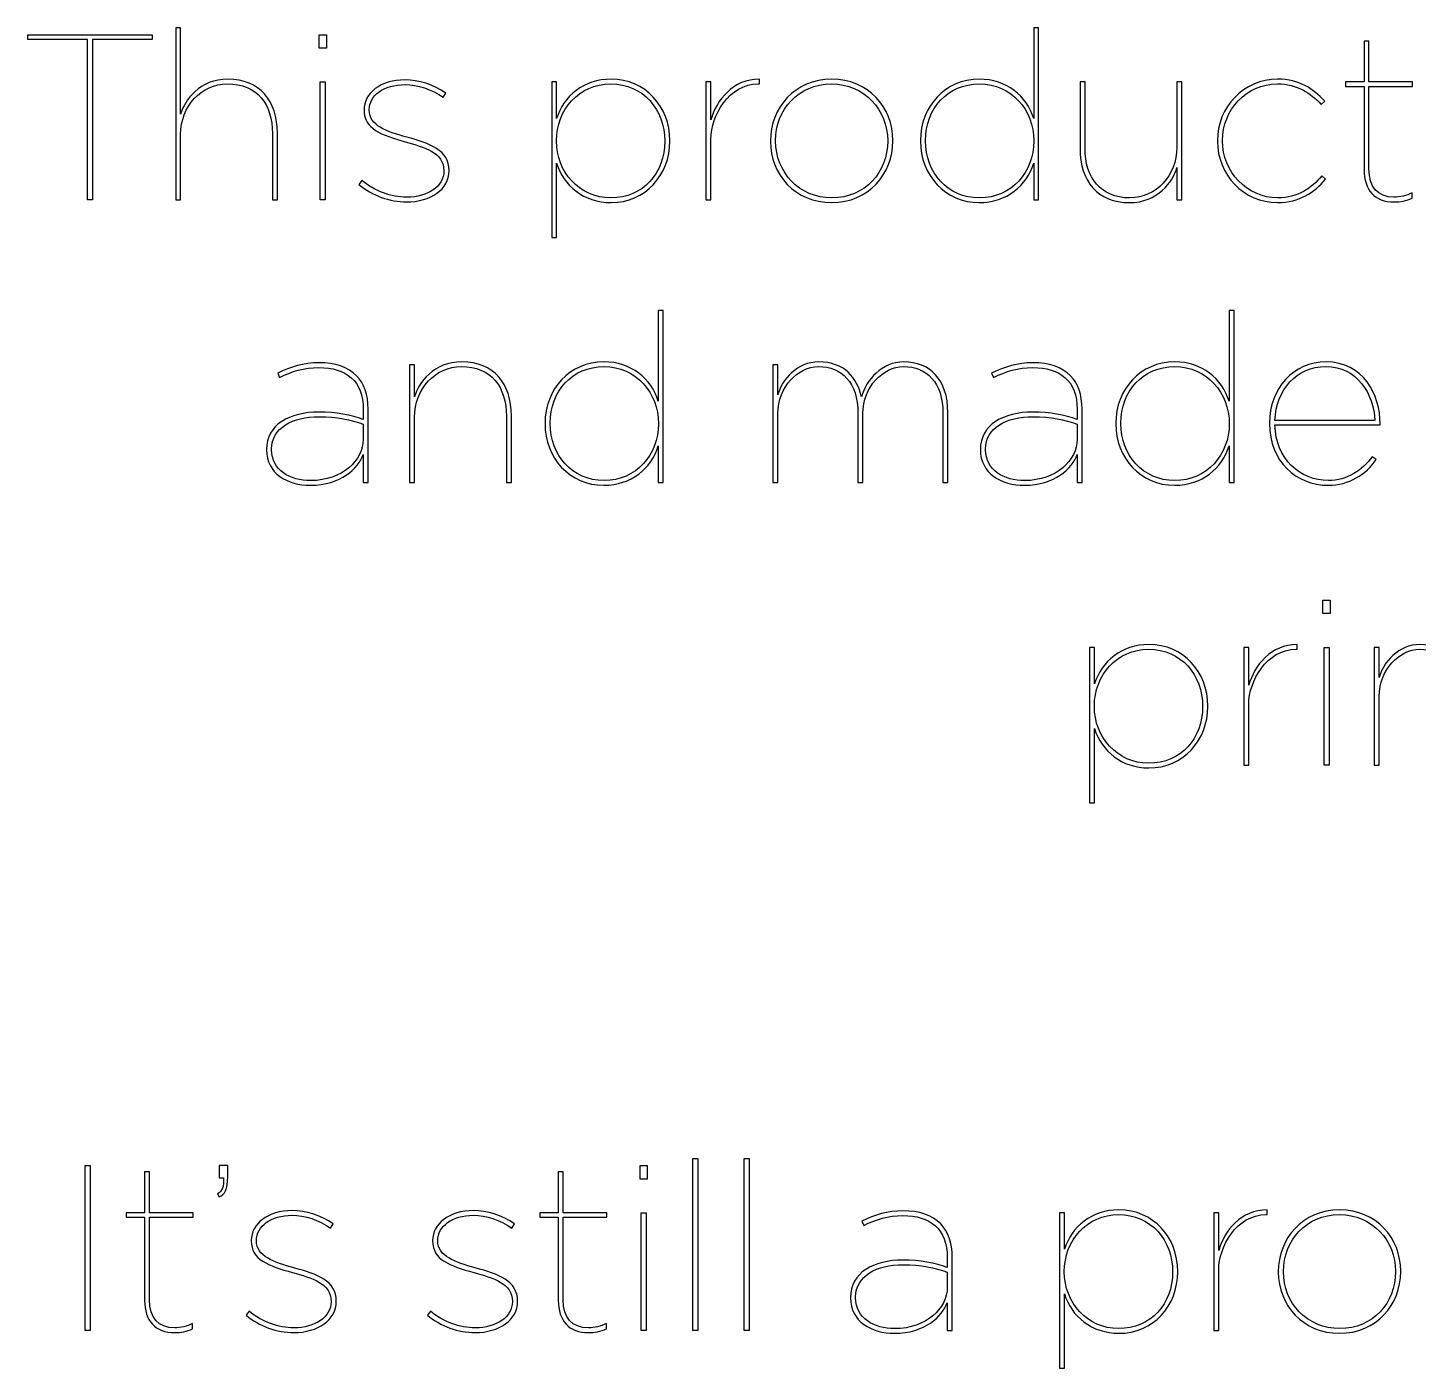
# Model space of a CAD drawing. Extents: x 23 to 691, y -846 to -23.
# Drawn here: x 607.17 to 634.25, y -442.16 to -416.07 of the extents above; entities that cross this region are included whole.
import ezdxf

# ---------------------------------------------------------------- set-up
doc = ezdxf.new("R2010")
doc.units = 0
doc.header["$MEASUREMENT"] = 0
doc.layers.add('ENGRAVE', color=7, linetype='CONTINUOUS')

# ---------------------------------------------------------------- blocks, each defined once
blk = doc.blocks.new('BLOCK_174')
at = {"layer": 'ENGRAVE', "color": 6}
for points in [[(608.334, -416.296), (607.174, -416.296), (607.174, -416.204), (609.596, -416.204), (609.596, -416.296), (608.435, -416.296), (608.435, -419.414), (608.334, -419.414), (608.334, -416.296)], [(612.847, -416.204), (612.989, -416.204), (612.989, -416.465), (612.847, -416.465), (612.847, -416.204)], [(612.87, -417.121), (612.967, -417.121), (612.967, -419.414), (612.87, -419.414), (612.87, -417.121)], [(632.399, -427.211), (632.542, -427.211), (632.542, -427.472), (632.399, -427.472), (632.399, -427.211)], [(632.422, -428.128), (632.519, -428.128), (632.519, -430.421), (632.422, -430.421), (632.422, -428.128)], [(620.125, -438.08), (620.221, -438.08), (620.221, -441.428), (620.125, -441.428), (620.125, -438.08)], [(621.129, -438.08), (621.226, -438.08), (621.226, -441.428), (621.129, -441.428), (621.129, -438.08)], [(608.289, -438.217), (608.39, -438.217), (608.39, -441.428), (608.289, -441.428), (608.289, -438.217)], [(619.098, -438.217), (619.24, -438.217), (619.24, -438.479), (619.098, -438.479), (619.098, -438.217)], [(619.121, -439.135), (619.217, -439.135), (619.217, -441.428), (619.121, -441.428), (619.121, -439.135)]]:
    blk.add_lwpolyline(points, dxfattribs=at)
for points, knots in [([(610.054, -416.066), (610.054, -416.066), (610.151, -416.066), (610.151, -416.066), (610.151, -416.066), (610.151, -417.75), (610.151, -417.75), (610.224, -417.47), (610.526, -417.066), (611.072, -417.066), (611.692, -417.066), (612.035, -417.484), (612.035, -418.117), (612.035, -418.117), (612.035, -419.414), (612.035, -419.414), (612.035, -419.414), (611.939, -419.414), (611.939, -419.414), (611.939, -419.414), (611.939, -418.126), (611.939, -418.126), (611.939, -417.552), (611.641, -417.158), (611.063, -417.158), (610.554, -417.158), (610.151, -417.594), (610.151, -418.144), (610.151, -418.144), (610.151, -419.414), (610.151, -419.414), (610.151, -419.414), (610.054, -419.414), (610.054, -419.414), (610.054, -419.414), (610.054, -416.066), (610.054, -416.066)], [0, 0, 0, 0, 1, 1, 1, 2, 2, 2, 3, 3, 3, 4, 4, 4, 5, 5, 5, 6, 6, 6, 7, 7, 7, 8, 8, 8, 9, 9, 9, 10, 10, 10, 11, 11, 11, 12, 12, 12, 12]), ([(624.56, -418.272), (624.56, -418.272), (624.56, -418.263), (624.56, -418.263), (624.56, -417.598), (625.041, -417.066), (625.706, -417.066), (626.238, -417.066), (626.633, -417.397), (626.766, -417.832), (626.766, -417.832), (626.766, -416.066), (626.766, -416.066), (626.766, -416.066), (626.862, -416.066), (626.862, -416.066), (626.862, -416.066), (626.862, -419.414), (626.862, -419.414), (626.862, -419.414), (626.766, -419.414), (626.766, -419.414), (626.766, -419.414), (626.766, -418.704), (626.766, -418.704), (626.633, -419.139), (626.238, -419.469), (625.706, -419.469), (625.041, -419.469), (624.56, -418.938), (624.56, -418.272)], [0, 0, 0, 0, 1, 1, 1, 2, 2, 2, 3, 3, 3, 4, 4, 4, 5, 5, 5, 6, 6, 6, 7, 7, 7, 8, 8, 8, 9, 9, 9, 10, 10, 10, 10]), ([(633.2, -418.827), (633.2, -418.827), (633.2, -417.208), (633.2, -417.208), (633.2, -417.208), (632.838, -417.208), (632.838, -417.208), (632.838, -417.208), (632.838, -417.121), (632.838, -417.121), (632.838, -417.121), (633.2, -417.121), (633.2, -417.121), (633.2, -417.121), (633.2, -416.328), (633.2, -416.328), (633.2, -416.328), (633.296, -416.328), (633.296, -416.328), (633.296, -416.328), (633.296, -417.121), (633.296, -417.121), (633.296, -417.121), (634.145, -417.121), (634.145, -417.121), (634.145, -417.121), (634.145, -417.208), (634.145, -417.208), (634.145, -417.208), (633.296, -417.208), (633.296, -417.208), (633.296, -417.208), (633.296, -418.818), (633.296, -418.818), (633.296, -419.162), (633.461, -419.364), (633.787, -419.364), (633.901, -419.364), (634.025, -419.337), (634.135, -419.281), (634.135, -419.281), (634.135, -419.382), (634.135, -419.382), (634.025, -419.433), (633.906, -419.456), (633.787, -419.456), (633.406, -419.456), (633.2, -419.227), (633.2, -418.827)], [0, 0, 0, 0, 1, 1, 1, 2, 2, 2, 3, 3, 3, 4, 4, 4, 5, 5, 5, 6, 6, 6, 7, 7, 7, 8, 8, 8, 9, 9, 9, 10, 10, 10, 11, 11, 11, 12, 12, 12, 13, 13, 13, 14, 14, 14, 15, 15, 15, 16, 16, 16, 16]), ([(613.622, -419.116), (613.622, -419.116), (613.682, -419.039), (613.682, -419.039), (613.934, -419.249), (614.255, -419.364), (614.553, -419.364), (614.966, -419.364), (615.278, -419.153), (615.278, -418.855), (615.278, -418.855), (615.278, -418.846), (615.278, -418.846), (615.278, -418.493), (614.897, -418.392), (614.525, -418.286), (614.058, -418.153), (613.723, -418.034), (613.723, -417.671), (613.723, -417.671), (613.723, -417.663), (613.723, -417.663), (613.723, -417.341), (614.039, -417.08), (614.521, -417.08), (614.778, -417.08), (615.076, -417.167), (615.319, -417.337), (615.319, -417.337), (615.264, -417.419), (615.264, -417.419), (615.039, -417.259), (614.764, -417.172), (614.521, -417.172), (614.104, -417.172), (613.824, -417.387), (613.824, -417.658), (613.824, -417.658), (613.824, -417.667), (613.824, -417.667), (613.824, -417.97), (614.154, -418.084), (614.553, -418.194), (615.007, -418.318), (615.378, -418.447), (615.378, -418.841), (615.378, -418.841), (615.378, -418.85), (615.378, -418.85), (615.378, -419.208), (615.025, -419.456), (614.549, -419.456), (614.227, -419.456), (613.879, -419.332), (613.622, -419.116)], [0, 0, 0, 0, 1, 1, 1, 2, 2, 2, 3, 3, 3, 4, 4, 4, 5, 5, 5, 6, 6, 6, 7, 7, 7, 8, 8, 8, 9, 9, 9, 10, 10, 10, 11, 11, 11, 12, 12, 12, 13, 13, 13, 14, 14, 14, 15, 15, 15, 16, 16, 16, 17, 17, 17, 18, 18, 18, 18]), ([(617.378, -417.121), (617.378, -417.121), (617.474, -417.121), (617.474, -417.121), (617.474, -417.121), (617.474, -417.832), (617.474, -417.832), (617.607, -417.397), (618.002, -417.066), (618.534, -417.066), (619.199, -417.066), (619.68, -417.598), (619.68, -418.263), (619.68, -418.263), (619.68, -418.272), (619.68, -418.272), (619.68, -418.938), (619.199, -419.469), (618.534, -419.469), (618.002, -419.469), (617.607, -419.139), (617.474, -418.704), (617.474, -418.704), (617.474, -420.148), (617.474, -420.148), (617.474, -420.148), (617.378, -420.148), (617.378, -420.148), (617.378, -420.148), (617.378, -417.121), (617.378, -417.121)], [0, 0, 0, 0, 1, 1, 1, 2, 2, 2, 3, 3, 3, 4, 4, 4, 5, 5, 5, 6, 6, 6, 7, 7, 7, 8, 8, 8, 9, 9, 9, 10, 10, 10, 10]), ([(619.579, -418.277), (619.579, -418.277), (619.579, -418.268), (619.579, -418.268), (619.579, -417.658), (619.157, -417.158), (618.529, -417.158), (617.905, -417.158), (617.47, -417.667), (617.47, -418.263), (617.47, -418.263), (617.47, -418.272), (617.47, -418.272), (617.47, -418.864), (617.91, -419.378), (618.529, -419.378), (619.157, -419.378), (619.579, -418.892), (619.579, -418.277)], [0, 0, 0, 0, 1, 1, 1, 2, 2, 2, 3, 3, 3, 4, 4, 4, 5, 5, 5, 6, 6, 6, 6]), ([(620.382, -417.121), (620.382, -417.121), (620.478, -417.121), (620.478, -417.121), (620.478, -417.121), (620.478, -417.855), (620.478, -417.855), (620.584, -417.474), (620.914, -417.062), (621.423, -417.066), (621.423, -417.066), (621.423, -417.158), (621.423, -417.158), (621.423, -417.158), (621.4, -417.158), (621.4, -417.158), (620.827, -417.158), (620.478, -417.786), (620.478, -418.226), (620.478, -418.226), (620.478, -419.414), (620.478, -419.414), (620.478, -419.414), (620.382, -419.414), (620.382, -419.414), (620.382, -419.414), (620.382, -417.121), (620.382, -417.121)], [0, 0, 0, 0, 1, 1, 1, 2, 2, 2, 3, 3, 3, 4, 4, 4, 5, 5, 5, 6, 6, 6, 7, 7, 7, 8, 8, 8, 9, 9, 9, 9]), ([(621.638, -418.277), (621.638, -418.277), (621.638, -418.268), (621.638, -418.268), (621.638, -417.626), (622.111, -417.066), (622.831, -417.066), (623.546, -417.066), (624.023, -417.617), (624.023, -418.259), (624.023, -418.259), (624.023, -418.268), (624.023, -418.268), (624.023, -418.91), (623.551, -419.469), (622.831, -419.469), (622.115, -419.469), (621.638, -418.919), (621.638, -418.277)], [0, 0, 0, 0, 1, 1, 1, 2, 2, 2, 3, 3, 3, 4, 4, 4, 5, 5, 5, 6, 6, 6, 6]), ([(623.922, -418.272), (623.922, -418.272), (623.922, -418.263), (623.922, -418.263), (623.922, -417.663), (623.468, -417.158), (622.826, -417.158), (622.179, -417.158), (621.739, -417.663), (621.739, -418.263), (621.739, -418.263), (621.739, -418.272), (621.739, -418.272), (621.739, -418.873), (622.193, -419.378), (622.835, -419.378), (623.482, -419.378), (623.922, -418.873), (623.922, -418.272)], [0, 0, 0, 0, 1, 1, 1, 2, 2, 2, 3, 3, 3, 4, 4, 4, 5, 5, 5, 6, 6, 6, 6]), ([(626.77, -418.272), (626.77, -418.272), (626.77, -418.263), (626.77, -418.263), (626.77, -417.671), (626.33, -417.158), (625.711, -417.158), (625.082, -417.158), (624.661, -417.644), (624.661, -418.259), (624.661, -418.259), (624.661, -418.268), (624.661, -418.268), (624.661, -418.878), (625.082, -419.378), (625.711, -419.378), (626.335, -419.378), (626.77, -418.869), (626.77, -418.272)], [0, 0, 0, 0, 1, 1, 1, 2, 2, 2, 3, 3, 3, 4, 4, 4, 5, 5, 5, 6, 6, 6, 6]), ([(627.669, -418.419), (627.669, -418.419), (627.669, -417.121), (627.669, -417.121), (627.669, -417.121), (627.765, -417.121), (627.765, -417.121), (627.765, -417.121), (627.765, -418.41), (627.765, -418.41), (627.765, -418.983), (628.063, -419.378), (628.641, -419.378), (629.15, -419.378), (629.554, -418.942), (629.554, -418.392), (629.554, -418.392), (629.554, -417.121), (629.554, -417.121), (629.554, -417.121), (629.65, -417.121), (629.65, -417.121), (629.65, -417.121), (629.65, -419.414), (629.65, -419.414), (629.65, -419.414), (629.554, -419.414), (629.554, -419.414), (629.554, -419.414), (629.554, -418.786), (629.554, -418.786), (629.48, -419.066), (629.178, -419.469), (628.632, -419.469), (628.013, -419.469), (627.669, -419.052), (627.669, -418.419)], [0, 0, 0, 0, 1, 1, 1, 2, 2, 2, 3, 3, 3, 4, 4, 4, 5, 5, 5, 6, 6, 6, 7, 7, 7, 8, 8, 8, 9, 9, 9, 10, 10, 10, 11, 11, 11, 12, 12, 12, 12]), ([(630.343, -418.272), (630.343, -418.272), (630.343, -418.263), (630.343, -418.263), (630.343, -417.612), (630.852, -417.066), (631.517, -417.066), (631.939, -417.066), (632.205, -417.25), (632.434, -417.493), (632.434, -417.493), (632.365, -417.557), (632.365, -417.557), (632.159, -417.337), (631.897, -417.158), (631.512, -417.158), (630.902, -417.158), (630.444, -417.663), (630.444, -418.259), (630.444, -418.259), (630.444, -418.268), (630.444, -418.268), (630.444, -418.864), (630.916, -419.378), (631.517, -419.378), (631.911, -419.378), (632.177, -419.18), (632.379, -418.951), (632.379, -418.951), (632.448, -419.015), (632.448, -419.015), (632.232, -419.268), (631.943, -419.469), (631.512, -419.469), (630.856, -419.469), (630.343, -418.924), (630.343, -418.272)], [0, 0, 0, 0, 1, 1, 1, 2, 2, 2, 3, 3, 3, 4, 4, 4, 5, 5, 5, 6, 6, 6, 7, 7, 7, 8, 8, 8, 9, 9, 9, 10, 10, 10, 11, 11, 11, 12, 12, 12, 12]), ([(617.248, -423.776), (617.248, -423.776), (617.248, -423.767), (617.248, -423.767), (617.248, -423.102), (617.729, -422.57), (618.394, -422.57), (618.926, -422.57), (619.321, -422.9), (619.454, -423.336), (619.454, -423.336), (619.454, -421.57), (619.454, -421.57), (619.454, -421.57), (619.55, -421.57), (619.55, -421.57), (619.55, -421.57), (619.55, -424.918), (619.55, -424.918), (619.55, -424.918), (619.454, -424.918), (619.454, -424.918), (619.454, -424.918), (619.454, -424.207), (619.454, -424.207), (619.321, -424.643), (618.926, -424.973), (618.394, -424.973), (617.729, -424.973), (617.248, -424.441), (617.248, -423.776)], [0, 0, 0, 0, 1, 1, 1, 2, 2, 2, 3, 3, 3, 4, 4, 4, 5, 5, 5, 6, 6, 6, 7, 7, 7, 8, 8, 8, 9, 9, 9, 10, 10, 10, 10]), ([(628.364, -423.776), (628.364, -423.776), (628.364, -423.767), (628.364, -423.767), (628.364, -423.102), (628.846, -422.57), (629.511, -422.57), (630.043, -422.57), (630.437, -422.9), (630.57, -423.336), (630.57, -423.336), (630.57, -421.57), (630.57, -421.57), (630.57, -421.57), (630.667, -421.57), (630.667, -421.57), (630.667, -421.57), (630.667, -424.918), (630.667, -424.918), (630.667, -424.918), (630.57, -424.918), (630.57, -424.918), (630.57, -424.918), (630.57, -424.207), (630.57, -424.207), (630.437, -424.643), (630.043, -424.973), (629.511, -424.973), (628.846, -424.973), (628.364, -424.441), (628.364, -423.776)], [0, 0, 0, 0, 1, 1, 1, 2, 2, 2, 3, 3, 3, 4, 4, 4, 5, 5, 5, 6, 6, 6, 7, 7, 7, 8, 8, 8, 9, 9, 9, 10, 10, 10, 10]), ([(611.822, -424.285), (611.822, -424.285), (611.822, -424.276), (611.822, -424.276), (611.822, -423.794), (612.272, -423.546), (612.845, -423.546), (613.166, -423.546), (613.478, -423.606), (613.707, -423.689), (613.707, -423.689), (613.707, -423.496), (613.707, -423.496), (613.707, -422.941), (613.377, -422.68), (612.84, -422.68), (612.556, -422.68), (612.317, -422.757), (612.079, -422.872), (612.079, -422.872), (612.042, -422.79), (612.042, -422.79), (612.294, -422.666), (612.547, -422.588), (612.845, -422.588), (613.161, -422.588), (613.409, -422.67), (613.579, -422.84), (613.721, -422.982), (613.803, -423.207), (613.803, -423.491), (613.803, -423.491), (613.803, -424.918), (613.803, -424.918), (613.803, -424.918), (613.707, -424.918), (613.707, -424.918), (613.707, -424.918), (613.707, -424.376), (613.707, -424.376), (613.611, -424.643), (613.267, -424.973), (612.68, -424.973), (612.23, -424.973), (611.822, -424.739), (611.822, -424.285)], [0, 0, 0, 0, 1, 1, 1, 2, 2, 2, 3, 3, 3, 4, 4, 4, 5, 5, 5, 6, 6, 6, 7, 7, 7, 8, 8, 8, 9, 9, 9, 10, 10, 10, 11, 11, 11, 12, 12, 12, 13, 13, 13, 14, 14, 14, 15, 15, 15, 15]), ([(614.611, -422.625), (614.611, -422.625), (614.707, -422.625), (614.707, -422.625), (614.707, -422.625), (614.707, -423.253), (614.707, -423.253), (614.78, -422.973), (615.083, -422.57), (615.629, -422.57), (616.248, -422.57), (616.592, -422.987), (616.592, -423.62), (616.592, -423.62), (616.592, -424.918), (616.592, -424.918), (616.592, -424.918), (616.496, -424.918), (616.496, -424.918), (616.496, -424.918), (616.496, -423.629), (616.496, -423.629), (616.496, -423.055), (616.197, -422.661), (615.62, -422.661), (615.11, -422.661), (614.707, -423.097), (614.707, -423.647), (614.707, -423.647), (614.707, -424.918), (614.707, -424.918), (614.707, -424.918), (614.611, -424.918), (614.611, -424.918), (614.611, -424.918), (614.611, -422.625), (614.611, -422.625)], [0, 0, 0, 0, 1, 1, 1, 2, 2, 2, 3, 3, 3, 4, 4, 4, 5, 5, 5, 6, 6, 6, 7, 7, 7, 8, 8, 8, 9, 9, 9, 10, 10, 10, 11, 11, 11, 12, 12, 12, 12]), ([(619.458, -423.776), (619.458, -423.776), (619.458, -423.767), (619.458, -423.767), (619.458, -423.175), (619.018, -422.661), (618.399, -422.661), (617.77, -422.661), (617.349, -423.147), (617.349, -423.762), (617.349, -423.762), (617.349, -423.771), (617.349, -423.771), (617.349, -424.381), (617.77, -424.881), (618.399, -424.881), (619.023, -424.881), (619.458, -424.372), (619.458, -423.776)], [0, 0, 0, 0, 1, 1, 1, 2, 2, 2, 3, 3, 3, 4, 4, 4, 5, 5, 5, 6, 6, 6, 6]), ([(621.687, -422.625), (621.687, -422.625), (621.783, -422.625), (621.783, -422.625), (621.783, -422.625), (621.783, -423.212), (621.783, -423.212), (621.852, -422.918), (622.164, -422.57), (622.577, -422.57), (623.077, -422.57), (623.329, -422.882), (623.411, -423.253), (623.498, -422.923), (623.819, -422.57), (624.232, -422.57), (624.741, -422.57), (625.094, -422.909), (625.094, -423.56), (625.094, -423.56), (625.094, -424.918), (625.094, -424.918), (625.094, -424.918), (624.998, -424.918), (624.998, -424.918), (624.998, -424.918), (624.998, -423.569), (624.998, -423.569), (624.998, -422.973), (624.682, -422.661), (624.228, -422.661), (623.833, -422.661), (623.439, -423.055), (623.439, -423.578), (623.439, -423.578), (623.439, -424.918), (623.439, -424.918), (623.439, -424.918), (623.342, -424.918), (623.342, -424.918), (623.342, -424.918), (623.342, -423.569), (623.342, -423.569), (623.342, -422.973), (623.026, -422.661), (622.572, -422.661), (622.177, -422.661), (621.783, -423.055), (621.783, -423.578), (621.783, -423.578), (621.783, -424.918), (621.783, -424.918), (621.783, -424.918), (621.687, -424.918), (621.687, -424.918), (621.687, -424.918), (621.687, -422.625), (621.687, -422.625)], [0, 0, 0, 0, 1, 1, 1, 2, 2, 2, 3, 3, 3, 4, 4, 4, 5, 5, 5, 6, 6, 6, 7, 7, 7, 8, 8, 8, 9, 9, 9, 10, 10, 10, 11, 11, 11, 12, 12, 12, 13, 13, 13, 14, 14, 14, 15, 15, 15, 16, 16, 16, 17, 17, 17, 18, 18, 18, 19, 19, 19, 19]), ([(625.727, -424.285), (625.727, -424.285), (625.727, -424.276), (625.727, -424.276), (625.727, -423.794), (626.177, -423.546), (626.75, -423.546), (627.071, -423.546), (627.383, -423.606), (627.612, -423.689), (627.612, -423.689), (627.612, -423.496), (627.612, -423.496), (627.612, -422.941), (627.282, -422.68), (626.745, -422.68), (626.461, -422.68), (626.223, -422.757), (625.984, -422.872), (625.984, -422.872), (625.947, -422.79), (625.947, -422.79), (626.2, -422.666), (626.452, -422.588), (626.75, -422.588), (627.066, -422.588), (627.314, -422.67), (627.484, -422.84), (627.626, -422.982), (627.708, -423.207), (627.708, -423.491), (627.708, -423.491), (627.708, -424.918), (627.708, -424.918), (627.708, -424.918), (627.612, -424.918), (627.612, -424.918), (627.612, -424.918), (627.612, -424.376), (627.612, -424.376), (627.516, -424.643), (627.172, -424.973), (626.585, -424.973), (626.135, -424.973), (625.727, -424.739), (625.727, -424.285)], [0, 0, 0, 0, 1, 1, 1, 2, 2, 2, 3, 3, 3, 4, 4, 4, 5, 5, 5, 6, 6, 6, 7, 7, 7, 8, 8, 8, 9, 9, 9, 10, 10, 10, 11, 11, 11, 12, 12, 12, 13, 13, 13, 14, 14, 14, 15, 15, 15, 15]), ([(630.575, -423.776), (630.575, -423.776), (630.575, -423.767), (630.575, -423.767), (630.575, -423.175), (630.134, -422.661), (629.515, -422.661), (628.887, -422.661), (628.465, -423.147), (628.465, -423.762), (628.465, -423.762), (628.465, -423.771), (628.465, -423.771), (628.465, -424.381), (628.887, -424.881), (629.515, -424.881), (630.139, -424.881), (630.575, -424.372), (630.575, -423.776)], [0, 0, 0, 0, 1, 1, 1, 2, 2, 2, 3, 3, 3, 4, 4, 4, 5, 5, 5, 6, 6, 6, 6]), ([(631.359, -423.771), (631.359, -423.771), (631.359, -423.762), (631.359, -423.762), (631.359, -423.083), (631.822, -422.57), (632.46, -422.57), (633.184, -422.57), (633.514, -423.207), (633.514, -423.78), (633.514, -423.78), (633.514, -423.799), (633.514, -423.799), (633.514, -423.799), (631.464, -423.799), (631.464, -423.799), (631.483, -424.459), (631.946, -424.881), (632.51, -424.881), (632.863, -424.881), (633.175, -424.675), (633.358, -424.418), (633.358, -424.418), (633.437, -424.473), (633.437, -424.473), (633.239, -424.757), (632.909, -424.973), (632.505, -424.973), (631.877, -424.973), (631.359, -424.51), (631.359, -423.771)], [0, 0, 0, 0, 1, 1, 1, 2, 2, 2, 3, 3, 3, 4, 4, 4, 5, 5, 5, 6, 6, 6, 7, 7, 7, 8, 8, 8, 9, 9, 9, 10, 10, 10, 10]), ([(633.409, -423.711), (633.391, -423.189), (633.06, -422.661), (632.455, -422.661), (631.886, -422.661), (631.487, -423.111), (631.464, -423.711), (631.464, -423.711), (633.409, -423.711), (633.409, -423.711)], [0, 0, 0, 0, 1, 1, 1, 2, 2, 2, 3, 3, 3, 3]), ([(613.707, -424.078), (613.707, -424.078), (613.707, -423.785), (613.707, -423.785), (613.464, -423.693), (613.198, -423.638), (612.849, -423.638), (612.331, -423.638), (611.923, -423.849), (611.923, -424.271), (611.923, -424.271), (611.923, -424.28), (611.923, -424.28), (611.923, -424.684), (612.281, -424.881), (612.684, -424.881), (613.299, -424.881), (613.707, -424.487), (613.707, -424.078)], [0, 0, 0, 0, 1, 1, 1, 2, 2, 2, 3, 3, 3, 4, 4, 4, 5, 5, 5, 6, 6, 6, 6]), ([(627.612, -424.078), (627.612, -424.078), (627.612, -423.785), (627.612, -423.785), (627.369, -423.693), (627.103, -423.638), (626.755, -423.638), (626.236, -423.638), (625.828, -423.849), (625.828, -424.271), (625.828, -424.271), (625.828, -424.28), (625.828, -424.28), (625.828, -424.684), (626.186, -424.881), (626.589, -424.881), (627.204, -424.881), (627.612, -424.487), (627.612, -424.078)], [0, 0, 0, 0, 1, 1, 1, 2, 2, 2, 3, 3, 3, 4, 4, 4, 5, 5, 5, 6, 6, 6, 6]), ([(627.855, -428.128), (627.855, -428.128), (627.951, -428.128), (627.951, -428.128), (627.951, -428.128), (627.951, -428.839), (627.951, -428.839), (628.084, -428.403), (628.479, -428.073), (629.011, -428.073), (629.676, -428.073), (630.157, -428.605), (630.157, -429.27), (630.157, -429.27), (630.157, -429.279), (630.157, -429.279), (630.157, -429.944), (629.676, -430.476), (629.011, -430.476), (628.479, -430.476), (628.084, -430.146), (627.951, -429.71), (627.951, -429.71), (627.951, -431.155), (627.951, -431.155), (627.951, -431.155), (627.855, -431.155), (627.855, -431.155), (627.855, -431.155), (627.855, -428.128), (627.855, -428.128)], [0, 0, 0, 0, 1, 1, 1, 2, 2, 2, 3, 3, 3, 4, 4, 4, 5, 5, 5, 6, 6, 6, 7, 7, 7, 8, 8, 8, 9, 9, 9, 10, 10, 10, 10]), ([(630.859, -428.128), (630.859, -428.128), (630.955, -428.128), (630.955, -428.128), (630.955, -428.128), (630.955, -428.862), (630.955, -428.862), (631.061, -428.481), (631.391, -428.068), (631.9, -428.073), (631.9, -428.073), (631.9, -428.165), (631.9, -428.165), (631.9, -428.165), (631.877, -428.165), (631.877, -428.165), (631.303, -428.165), (630.955, -428.793), (630.955, -429.233), (630.955, -429.233), (630.955, -430.421), (630.955, -430.421), (630.955, -430.421), (630.859, -430.421), (630.859, -430.421), (630.859, -430.421), (630.859, -428.128), (630.859, -428.128)], [0, 0, 0, 0, 1, 1, 1, 2, 2, 2, 3, 3, 3, 4, 4, 4, 5, 5, 5, 6, 6, 6, 7, 7, 7, 8, 8, 8, 9, 9, 9, 9]), ([(633.399, -428.128), (633.399, -428.128), (633.496, -428.128), (633.496, -428.128), (633.496, -428.128), (633.496, -428.715), (633.496, -428.715), (633.564, -428.422), (633.876, -428.073), (634.289, -428.073), (634.789, -428.073), (635.041, -428.385), (635.124, -428.756), (635.211, -428.426), (635.532, -428.073), (635.945, -428.073), (636.453, -428.073), (636.807, -428.412), (636.807, -429.064), (636.807, -429.064), (636.807, -430.421), (636.807, -430.421), (636.807, -430.421), (636.71, -430.421), (636.71, -430.421), (636.71, -430.421), (636.71, -429.073), (636.71, -429.073), (636.71, -428.477), (636.394, -428.165), (635.94, -428.165), (635.545, -428.165), (635.151, -428.559), (635.151, -429.082), (635.151, -429.082), (635.151, -430.421), (635.151, -430.421), (635.151, -430.421), (635.055, -430.421), (635.055, -430.421), (635.055, -430.421), (635.055, -429.073), (635.055, -429.073), (635.055, -428.477), (634.738, -428.165), (634.284, -428.165), (633.89, -428.165), (633.496, -428.559), (633.496, -429.082), (633.496, -429.082), (633.496, -430.421), (633.496, -430.421), (633.496, -430.421), (633.399, -430.421), (633.399, -430.421), (633.399, -430.421), (633.399, -428.128), (633.399, -428.128)], [0, 0, 0, 0, 1, 1, 1, 2, 2, 2, 3, 3, 3, 4, 4, 4, 5, 5, 5, 6, 6, 6, 7, 7, 7, 8, 8, 8, 9, 9, 9, 10, 10, 10, 11, 11, 11, 12, 12, 12, 13, 13, 13, 14, 14, 14, 15, 15, 15, 16, 16, 16, 17, 17, 17, 18, 18, 18, 19, 19, 19, 19]), ([(630.056, -429.284), (630.056, -429.284), (630.056, -429.275), (630.056, -429.275), (630.056, -428.664), (629.634, -428.165), (629.006, -428.165), (628.382, -428.165), (627.947, -428.674), (627.947, -429.27), (627.947, -429.27), (627.947, -429.279), (627.947, -429.279), (627.947, -429.871), (628.387, -430.385), (629.006, -430.385), (629.634, -430.385), (630.056, -429.898), (630.056, -429.284)], [0, 0, 0, 0, 1, 1, 1, 2, 2, 2, 3, 3, 3, 4, 4, 4, 5, 5, 5, 6, 6, 6, 6]), ([(609.449, -440.841), (609.449, -440.841), (609.449, -439.222), (609.449, -439.222), (609.449, -439.222), (609.087, -439.222), (609.087, -439.222), (609.087, -439.222), (609.087, -439.135), (609.087, -439.135), (609.087, -439.135), (609.449, -439.135), (609.449, -439.135), (609.449, -439.135), (609.449, -438.341), (609.449, -438.341), (609.449, -438.341), (609.545, -438.341), (609.545, -438.341), (609.545, -438.341), (609.545, -439.135), (609.545, -439.135), (609.545, -439.135), (610.394, -439.135), (610.394, -439.135), (610.394, -439.135), (610.394, -439.222), (610.394, -439.222), (610.394, -439.222), (609.545, -439.222), (609.545, -439.222), (609.545, -439.222), (609.545, -440.831), (609.545, -440.831), (609.545, -441.176), (609.71, -441.377), (610.036, -441.377), (610.151, -441.377), (610.275, -441.35), (610.384, -441.295), (610.384, -441.295), (610.384, -441.396), (610.384, -441.396), (610.275, -441.446), (610.155, -441.469), (610.036, -441.469), (609.655, -441.469), (609.449, -441.24), (609.449, -440.841)], [0, 0, 0, 0, 1, 1, 1, 2, 2, 2, 3, 3, 3, 4, 4, 4, 5, 5, 5, 6, 6, 6, 7, 7, 7, 8, 8, 8, 9, 9, 9, 10, 10, 10, 11, 11, 11, 12, 12, 12, 13, 13, 13, 14, 14, 14, 15, 15, 15, 16, 16, 16, 16]), ([(610.866, -438.768), (610.967, -438.722), (610.99, -438.621), (610.985, -438.456), (610.985, -438.456), (610.903, -438.456), (610.903, -438.456), (610.903, -438.456), (610.903, -438.217), (610.903, -438.217), (610.903, -438.217), (611.068, -438.217), (611.068, -438.217), (611.068, -438.217), (611.068, -438.428), (611.068, -438.428), (611.068, -438.69), (611.017, -438.777), (610.898, -438.827), (610.898, -438.827), (610.866, -438.768), (610.866, -438.768)], [0, 0, 0, 0, 1, 1, 1, 2, 2, 2, 3, 3, 3, 4, 4, 4, 5, 5, 5, 6, 6, 6, 7, 7, 7, 7]), ([(617.506, -440.841), (617.506, -440.841), (617.506, -439.222), (617.506, -439.222), (617.506, -439.222), (617.144, -439.222), (617.144, -439.222), (617.144, -439.222), (617.144, -439.135), (617.144, -439.135), (617.144, -439.135), (617.506, -439.135), (617.506, -439.135), (617.506, -439.135), (617.506, -438.341), (617.506, -438.341), (617.506, -438.341), (617.603, -438.341), (617.603, -438.341), (617.603, -438.341), (617.603, -439.135), (617.603, -439.135), (617.603, -439.135), (618.451, -439.135), (618.451, -439.135), (618.451, -439.135), (618.451, -439.222), (618.451, -439.222), (618.451, -439.222), (617.603, -439.222), (617.603, -439.222), (617.603, -439.222), (617.603, -440.831), (617.603, -440.831), (617.603, -441.176), (617.768, -441.377), (618.094, -441.377), (618.208, -441.377), (618.332, -441.35), (618.442, -441.295), (618.442, -441.295), (618.442, -441.396), (618.442, -441.396), (618.332, -441.446), (618.213, -441.469), (618.094, -441.469), (617.713, -441.469), (617.506, -441.24), (617.506, -440.841)], [0, 0, 0, 0, 1, 1, 1, 2, 2, 2, 3, 3, 3, 4, 4, 4, 5, 5, 5, 6, 6, 6, 7, 7, 7, 8, 8, 8, 9, 9, 9, 10, 10, 10, 11, 11, 11, 12, 12, 12, 13, 13, 13, 14, 14, 14, 15, 15, 15, 16, 16, 16, 16]), ([(611.426, -441.13), (611.426, -441.13), (611.485, -441.052), (611.485, -441.052), (611.737, -441.263), (612.058, -441.377), (612.356, -441.377), (612.769, -441.377), (613.081, -441.166), (613.081, -440.868), (613.081, -440.868), (613.081, -440.859), (613.081, -440.859), (613.081, -440.506), (612.701, -440.405), (612.329, -440.3), (611.861, -440.167), (611.526, -440.047), (611.526, -439.685), (611.526, -439.685), (611.526, -439.676), (611.526, -439.676), (611.526, -439.355), (611.843, -439.093), (612.324, -439.093), (612.581, -439.093), (612.879, -439.181), (613.122, -439.35), (613.122, -439.35), (613.067, -439.433), (613.067, -439.433), (612.843, -439.272), (612.568, -439.185), (612.324, -439.185), (611.907, -439.185), (611.627, -439.401), (611.627, -439.671), (611.627, -439.671), (611.627, -439.68), (611.627, -439.68), (611.627, -439.983), (611.957, -440.098), (612.356, -440.208), (612.81, -440.332), (613.182, -440.46), (613.182, -440.855), (613.182, -440.855), (613.182, -440.864), (613.182, -440.864), (613.182, -441.221), (612.829, -441.469), (612.352, -441.469), (612.031, -441.469), (611.682, -441.345), (611.426, -441.13)], [0, 0, 0, 0, 1, 1, 1, 2, 2, 2, 3, 3, 3, 4, 4, 4, 5, 5, 5, 6, 6, 6, 7, 7, 7, 8, 8, 8, 9, 9, 9, 10, 10, 10, 11, 11, 11, 12, 12, 12, 13, 13, 13, 14, 14, 14, 15, 15, 15, 16, 16, 16, 17, 17, 17, 18, 18, 18, 18]), ([(614.957, -441.13), (614.957, -441.13), (615.016, -441.052), (615.016, -441.052), (615.269, -441.263), (615.59, -441.377), (615.888, -441.377), (616.3, -441.377), (616.612, -441.166), (616.612, -440.868), (616.612, -440.868), (616.612, -440.859), (616.612, -440.859), (616.612, -440.506), (616.232, -440.405), (615.86, -440.3), (615.392, -440.167), (615.058, -440.047), (615.058, -439.685), (615.058, -439.685), (615.058, -439.676), (615.058, -439.676), (615.058, -439.355), (615.374, -439.093), (615.856, -439.093), (616.113, -439.093), (616.411, -439.181), (616.653, -439.35), (616.653, -439.35), (616.599, -439.433), (616.599, -439.433), (616.374, -439.272), (616.099, -439.185), (615.856, -439.185), (615.438, -439.185), (615.158, -439.401), (615.158, -439.671), (615.158, -439.671), (615.158, -439.68), (615.158, -439.68), (615.158, -439.983), (615.489, -440.098), (615.888, -440.208), (616.342, -440.332), (616.713, -440.46), (616.713, -440.855), (616.713, -440.855), (616.713, -440.864), (616.713, -440.864), (616.713, -441.221), (616.36, -441.469), (615.883, -441.469), (615.562, -441.469), (615.213, -441.345), (614.957, -441.13)], [0, 0, 0, 0, 1, 1, 1, 2, 2, 2, 3, 3, 3, 4, 4, 4, 5, 5, 5, 6, 6, 6, 7, 7, 7, 8, 8, 8, 9, 9, 9, 10, 10, 10, 11, 11, 11, 12, 12, 12, 13, 13, 13, 14, 14, 14, 15, 15, 15, 16, 16, 16, 17, 17, 17, 18, 18, 18, 18]), ([(623.197, -440.795), (623.197, -440.795), (623.197, -440.786), (623.197, -440.786), (623.197, -440.304), (623.647, -440.056), (624.22, -440.056), (624.541, -440.056), (624.853, -440.116), (625.082, -440.199), (625.082, -440.199), (625.082, -440.006), (625.082, -440.006), (625.082, -439.451), (624.752, -439.19), (624.215, -439.19), (623.931, -439.19), (623.693, -439.268), (623.454, -439.382), (623.454, -439.382), (623.418, -439.3), (623.418, -439.3), (623.67, -439.176), (623.922, -439.098), (624.22, -439.098), (624.537, -439.098), (624.784, -439.181), (624.954, -439.35), (625.096, -439.492), (625.179, -439.717), (625.179, -440.002), (625.179, -440.002), (625.179, -441.428), (625.179, -441.428), (625.179, -441.428), (625.082, -441.428), (625.082, -441.428), (625.082, -441.428), (625.082, -440.887), (625.082, -440.887), (624.986, -441.153), (624.642, -441.483), (624.055, -441.483), (623.606, -441.483), (623.197, -441.249), (623.197, -440.795)], [0, 0, 0, 0, 1, 1, 1, 2, 2, 2, 3, 3, 3, 4, 4, 4, 5, 5, 5, 6, 6, 6, 7, 7, 7, 8, 8, 8, 9, 9, 9, 10, 10, 10, 11, 11, 11, 12, 12, 12, 13, 13, 13, 14, 14, 14, 15, 15, 15, 15]), ([(627.27, -439.135), (627.27, -439.135), (627.366, -439.135), (627.366, -439.135), (627.366, -439.135), (627.366, -439.846), (627.366, -439.846), (627.499, -439.41), (627.894, -439.08), (628.426, -439.08), (629.091, -439.08), (629.572, -439.612), (629.572, -440.277), (629.572, -440.277), (629.572, -440.286), (629.572, -440.286), (629.572, -440.951), (629.091, -441.483), (628.426, -441.483), (627.894, -441.483), (627.499, -441.153), (627.366, -440.717), (627.366, -440.717), (627.366, -442.162), (627.366, -442.162), (627.366, -442.162), (627.27, -442.162), (627.27, -442.162), (627.27, -442.162), (627.27, -439.135), (627.27, -439.135)], [0, 0, 0, 0, 1, 1, 1, 2, 2, 2, 3, 3, 3, 4, 4, 4, 5, 5, 5, 6, 6, 6, 7, 7, 7, 8, 8, 8, 9, 9, 9, 10, 10, 10, 10]), ([(629.471, -440.291), (629.471, -440.291), (629.471, -440.281), (629.471, -440.281), (629.471, -439.671), (629.049, -439.171), (628.421, -439.171), (627.797, -439.171), (627.362, -439.68), (627.362, -440.277), (627.362, -440.277), (627.362, -440.286), (627.362, -440.286), (627.362, -440.878), (627.802, -441.391), (628.421, -441.391), (629.049, -441.391), (629.471, -440.905), (629.471, -440.291)], [0, 0, 0, 0, 1, 1, 1, 2, 2, 2, 3, 3, 3, 4, 4, 4, 5, 5, 5, 6, 6, 6, 6]), ([(630.274, -439.135), (630.274, -439.135), (630.37, -439.135), (630.37, -439.135), (630.37, -439.135), (630.37, -439.869), (630.37, -439.869), (630.476, -439.488), (630.806, -439.075), (631.315, -439.08), (631.315, -439.08), (631.315, -439.171), (631.315, -439.171), (631.315, -439.171), (631.292, -439.171), (631.292, -439.171), (630.718, -439.171), (630.37, -439.8), (630.37, -440.24), (630.37, -440.24), (630.37, -441.428), (630.37, -441.428), (630.37, -441.428), (630.274, -441.428), (630.274, -441.428), (630.274, -441.428), (630.274, -439.135), (630.274, -439.135)], [0, 0, 0, 0, 1, 1, 1, 2, 2, 2, 3, 3, 3, 4, 4, 4, 5, 5, 5, 6, 6, 6, 7, 7, 7, 8, 8, 8, 9, 9, 9, 9]), ([(631.53, -440.291), (631.53, -440.291), (631.53, -440.281), (631.53, -440.281), (631.53, -439.639), (632.002, -439.08), (632.722, -439.08), (633.438, -439.08), (633.915, -439.63), (633.915, -440.272), (633.915, -440.272), (633.915, -440.281), (633.915, -440.281), (633.915, -440.923), (633.442, -441.483), (632.722, -441.483), (632.007, -441.483), (631.53, -440.933), (631.53, -440.291)], [0, 0, 0, 0, 1, 1, 1, 2, 2, 2, 3, 3, 3, 4, 4, 4, 5, 5, 5, 6, 6, 6, 6]), ([(633.814, -440.286), (633.814, -440.286), (633.814, -440.277), (633.814, -440.277), (633.814, -439.676), (633.36, -439.171), (632.718, -439.171), (632.071, -439.171), (631.631, -439.676), (631.631, -440.277), (631.631, -440.277), (631.631, -440.286), (631.631, -440.286), (631.631, -440.887), (632.085, -441.391), (632.727, -441.391), (633.374, -441.391), (633.814, -440.887), (633.814, -440.286)], [0, 0, 0, 0, 1, 1, 1, 2, 2, 2, 3, 3, 3, 4, 4, 4, 5, 5, 5, 6, 6, 6, 6]), ([(625.082, -440.589), (625.082, -440.589), (625.082, -440.295), (625.082, -440.295), (624.839, -440.203), (624.573, -440.148), (624.225, -440.148), (623.707, -440.148), (623.298, -440.359), (623.298, -440.781), (623.298, -440.781), (623.298, -440.79), (623.298, -440.79), (623.298, -441.194), (623.656, -441.391), (624.06, -441.391), (624.674, -441.391), (625.082, -440.997), (625.082, -440.589)], [0, 0, 0, 0, 1, 1, 1, 2, 2, 2, 3, 3, 3, 4, 4, 4, 5, 5, 5, 6, 6, 6, 6])]:
    blk.add_open_spline(points, degree=3, knots=knots, dxfattribs=at)

msp = doc.modelspace()

# ---------------------------------------------------------------- block references
at = {"layer": 'ENGRAVE'}
msp.add_blockref('BLOCK_174', (0, 0), dxfattribs=at)

doc.saveas('drawing.dxf')
